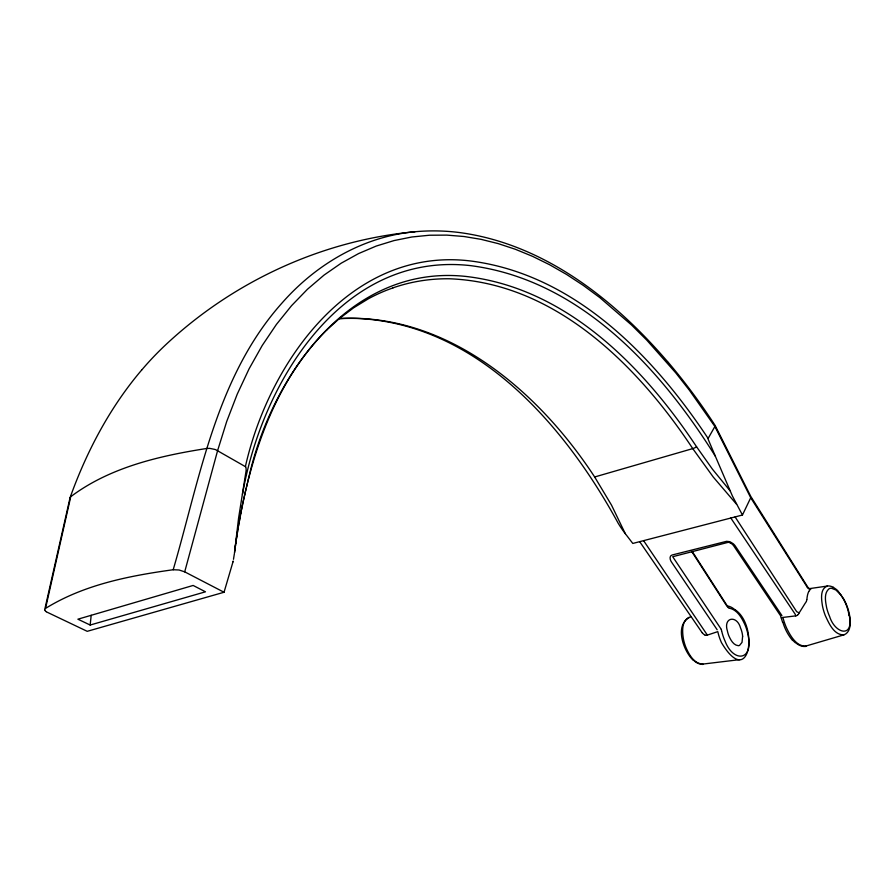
<?xml version="1.0" encoding="UTF-8"?>
<svg xmlns="http://www.w3.org/2000/svg" width="895" height="895" viewBox="0 0 895 895"><rect width="100%" height="100%" fill="white"/><g stroke="black" fill="none" stroke-linecap="round" stroke-linejoin="round"><path stroke-width="1.34" d="M782.599 622.249L780.529 615.794M90.16 625.034L205.47 591.808L193.141 585.453L77.899 619.195L90.16 625.034L91.2 615.301M234.557 552.461L238.562 518.239L246.08 470.915A31.291 29.434 -15.4 0 0 246.114 470.02L246.114 469.349A12.34 11.635 -13.8 0 0 246.024 468.174A3.446 3.256 -13 0 0 245.498 466.552M234.512 552.819L234.904 549.418M234.423 553.468L233.483 559.297M234.893 549.899L234.982 548.836M234.982 549.172L235.061 548.255M235.038 548.803L235.295 546.521M235.228 547.348L236.325 539.305M235.374 545.939L235.53 544.786M235.698 543.634L235.866 542.482M236.056 541.531L236.582 537.571M236.481 538.633L237.03 534.695M236.627 537.291L236.783 536.284M236.929 535.736L237.264 533.263M806.91 599.572L806.462 601.127M237.153 534.281L237.444 532.111M237.388 532.838L237.634 530.959M237.622 531.395L238.394 526.372M237.857 529.941L238.596 525.231M238.585 525.611L239.2 521.796M238.842 524.179L240.24 516.102M239.357 521.282L240.464 514.961M240.419 515.52L241.348 510.407M240.699 514.077L241.572 509.277M241.549 509.77L242.265 505.876M241.84 508.338L242.5 504.746M233.159 560.997L232.968 561.881M242.422 505.462L242.735 503.605M242.724 504.03L243.462 500.215M243.026 502.598L243.708 499.086M232.946 561.97L224.041 592.255L87.218 631.322L46.439 611.878M243.641 499.734L243.955 497.956M243.955 498.291L245.745 490.068M244.201 496.826L244.458 495.696M44.784 609.361L70.056 497.721M244.592 495.427L246.002 488.938M242.478 494.409C261.519 383.552 341.185 251.07 470.434 265.614C579.266 279.587 660.118 367.823 715.351 456.237L732.412 496.02L742.447 515.017L632.799 543.444L625.213 533.565C622.584 530.108 620.369 526.875 618.232 523.329C565.573 426.803 479.272 325.758 360.528 318.609A183.162 175.353 -1.7 0 0 339.171 318.732L327.055 329.718M245.912 489.699L246.27 487.82M246.248 488.267L246.807 485.571M246.595 486.835L247.076 484.452M246.942 485.414L247.356 483.322M247.288 483.982L247.635 482.204M247.635 482.562L248.754 477.729C271.286 376.761 349.419 263.947 465.736 276.421C566.266 287.933 643.248 366.435 696.59 446.806L712.476 469.237L730.231 490.986M247.915 481.085L248.474 478.847M248.709 478.288C262.75 423.872 286.512 369.859 326.955 329.808M224.041 592.255L184.706 571.849L217.63 450.532L226.715 421.455L237.242 394.147L249.112 368.785L262.201 345.526L276.387 324.471L291.535 305.698L307.477 289.23L324.068 275.078L341.174 263.208L358.626 253.553L376.303 246.035L394.08 240.565L411.834 236.996L429.455 235.228L446.862 235.116L463.968 236.504L480.995 239.334L498.146 243.597L515.352 249.269L532.536 256.339L549.653 264.763L566.602 274.474L583.327 285.438L599.762 297.565L631.546 325.008L646.794 340.156L675.747 372.857L689.385 390.22L714.892 426.501L750.726 497.754L807.189 587.098M209.564 448.384L206.969 448.44C159.355 455.879 109.995 467.235 70.739 496.691L45.533 608.41C83.861 584.681 129.148 575.821 173.194 569.735C200.077 477.863 216.221 376.202 282.574 302.398C316.371 264.07 363.571 236.325 415.011 231.749A191.731 180.052 8.7 0 1 459.806 232.588C543.545 243.865 613.936 299.143 667.491 361.558M70.101 497.542C86.614 451.539 109.828 407.471 141.589 370.127M798.262 614.429A8.133 7.417 42.4 0 0 799.201 612.84L805.254 603.14A9.688 8.838 41.6 0 0 805.936 602.167L806.216 601.653M781.369 617.964L781.715 617.751A8.995 8.234 43.5 0 1 782.745 617.472M742.447 515.017L750.726 497.754M808.756 591.573L808.632 591.808A17.922 16.244 42.1 0 0 807.391 595.768L807.133 597.2A30.508 27.577 42.4 0 0 806.966 599.024M714.892 426.501L708.113 438.449C653.048 355.472 574.243 274.295 470.748 261.004C350.639 246.259 268.824 362.385 245.375 466.631L215.561 449.626M339.171 318.732L353.637 307.802L368.471 298.729A165.262 155.931 10.9 0 1 386.674 290.215L393.006 287.877M691.13 616.666C673.846 623.591 682.807 650.005 692.864 659.928M844.063 634.823C850.966 632.06 850.642 622.797 849.825 616.733A51.809 47.234 43.2 0 0 843.705 598.945L837.977 590.946A22.185 20.115 42.4 0 0 836.512 589.548L833.256 587.265M706.155 635.305A2.976 2.774 43.4 0 0 707.173 635.159L717.79 631.635A55.02 50.523 43.3 0 0 721.482 642.666C749.865 690.157 759.139 625.594 735.075 609.719M689.184 617.281C681.419 620.917 682.236 631.713 683.4 638.817A46.831 43.419 43.6 0 0 685.816 647.152C688.937 654.368 693.949 663.855 702.888 664.068M796.852 615.547A4.005 3.647 42.6 0 1 795.711 615.883L782.912 617.427A60.77 54.908 42.7 0 0 786.47 627.764C790.095 635.461 796.617 647.051 806.149 645.977L843.907 634.868C833.883 635.148 828.927 623.334 825.335 615.637A56.553 50.679 42.5 0 1 822.471 605.971C821.498 599.583 819.697 588.798 827.439 586.046L809.975 588.552M339.406 318.531C447.534 312.747 538.734 391.473 594.66 476.979L692.752 448.608A15.517 14.219 28.1 0 0 696.578 446.784M727.881 542.404L672.704 556.712L720.9 628.793M805.545 646.134L806.149 645.977M173.194 569.735L179.056 569.992L184.706 571.849M702.933 664.068L739.773 659.637M415.011 231.749C322.894 240.207 234.546 280.806 166.895 343.68A314.447 305.721 3.2 0 0 141.6 370.138M209.922 448.406L215.192 449.491M729.503 608.22C737.536 609.954 741.955 618.165 745.087 625.057A49.46 46.126 44 0 1 748.287 636.222C753.198 661.159 733.139 662.513 725.073 641.122A49.661 45.611 43.3 0 1 721.739 631.199M799.201 612.84L796.707 611.71L735.097 516.918M730.846 543.198L731.483 543.623A9.308 8.592 37.1 0 1 733.878 546.118L780.194 615.234M728.127 607.56L727.49 606.933M795.241 642.688L792.657 640.238M702.318 632.888L703.235 633.817A5.448 5.079 43.2 0 0 704.6 634.846M736.574 504.288L713.237 477.024L692.752 448.608C637.688 365.451 555.292 282.921 449.626 278.781A159.444 150.293 10.5 0 0 392.994 287.843M840.662 594.817L835.964 590.029L831.399 588.216A4.934 4.464 41.7 0 0 828.96 588.854C823.624 593.407 825.57 601.876 826.678 607.873A51.037 45.746 42.5 0 0 829.631 616.521C835.035 633.895 854.02 638.403 849.299 615.536M45.186 610.737L45.197 610.748A5.963 5.527 -34 0 0 46.182 611.677M727.132 606.497L691.701 551.465M639.69 541.665L702.15 632.72M643.594 540.647L706.278 633.492A4.811 4.475 43.7 0 1 707.162 635.159M717.163 629.756L671.63 562.228C670.109 560.27 668.878 556.008 672.078 555.012L726.628 541.318L729.895 541.688L733.094 543.634A12.53 11.568 37.2 0 1 735.153 545.805L781.917 615.581M730.823 518.026L795.107 614.093A6.276 5.739 42.9 0 1 795.7 615.883M726.897 605.333L692.171 551.354M594.66 476.979L611.52 505.138L625.281 533.655M715.351 456.237L708.158 439.288A2.417 2.204 29.3 0 1 708.068 438.449M721.113 629.263L721.616 630.706M742.626 636.289L742.011 642.397L739.55 645.396A3.725 3.446 44.4 0 1 738.285 645.687C733.385 645.161 730.734 640.026 728.922 635.998A28.025 25.832 43.4 0 1 727.434 631.098C722.947 617.035 736.977 614.809 740.523 627.921A26.884 24.982 43.8 0 1 742.637 636.289M729.022 608.097A2.316 2.137 41.4 0 1 728.496 607.817M810.624 589.257A3.155 2.864 41.1 0 1 807.268 587.075M808.912 591.315A9.386 8.525 41.8 0 1 810.601 589.201M705.886 635.282A3.602 3.356 43.3 0 1 704.857 634.969M798.049 614.652A5.068 4.62 42.6 0 1 797.121 615.413M827.416 585.968A9.576 8.659 41.8 0 1 833.234 587.321M840.707 594.795A45.813 41.718 43.1 0 1 849.053 615.547M702.911 664.448A13.056 12.183 45.1 0 1 693.099 659.738M727.613 605.949A14.409 13.358 42.5 0 1 734.974 609.819M805.556 646.492A12.407 11.311 44.2 0 1 795.565 642.554M792.489 640.372A47.278 42.848 43 0 1 782.856 622.193M730.633 543.075A6.231 5.75 37 0 0 729.761 542.661L729.761 542.661A4.52 4.162 36.9 0 0 729.268 542.493M727.881 542.37A2.976 2.752 36.8 0 1 729.268 542.527M809.203 588.339A2.875 2.618 41 0 1 807.793 587.131L750.838 496.501L715.094 425.416A682.807 648.293 -50.7 0 0 667.547 361.524M45.041 610.446A1.667 1.544 -34.3 0 1 44.739 609.607"/></g></svg>
